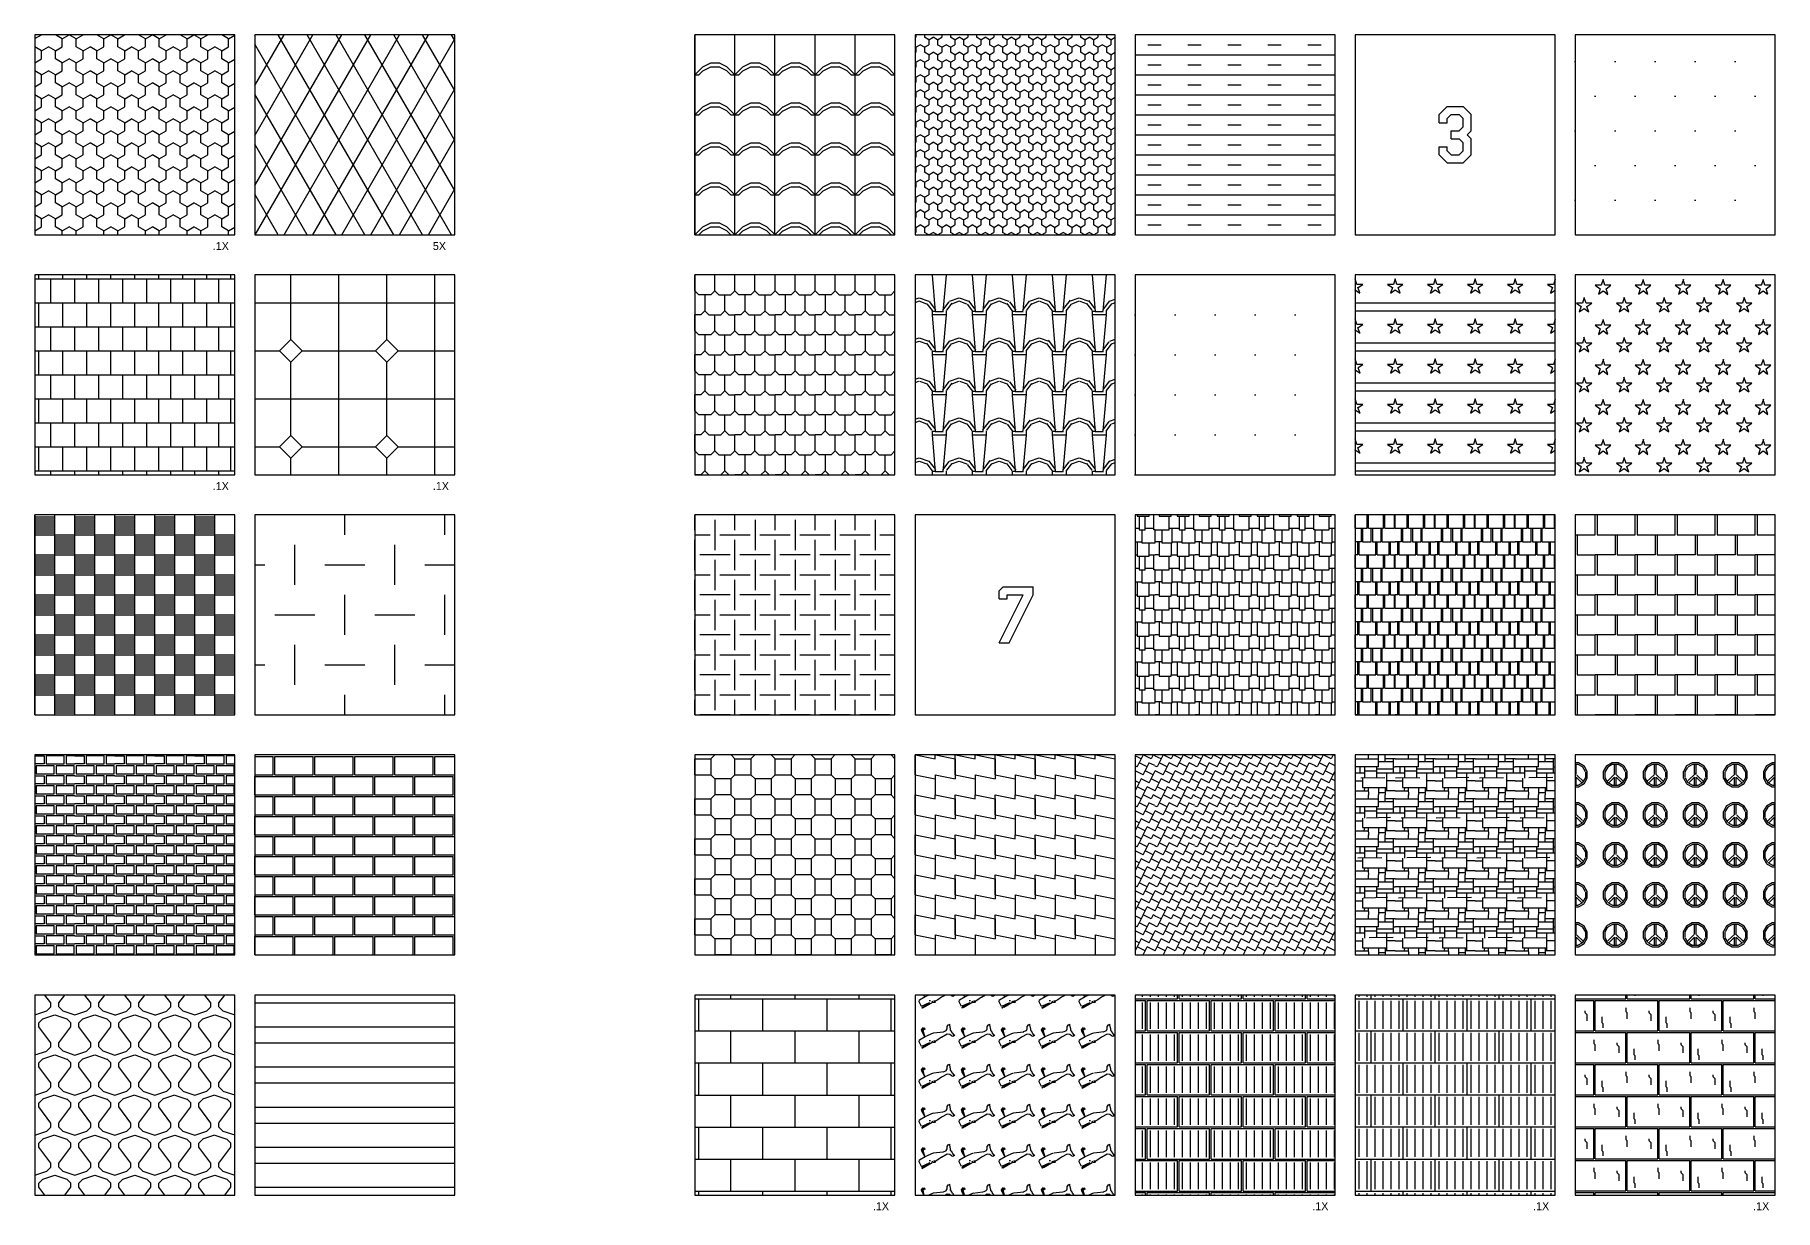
# Model space of a CAD drawing. Extents: x 0 to 176, y 0 to 59.
# Drawn here: x 44 to 87.5, y -0.38 to 29 of the extents above; entities that cross this region are included whole.
import ezdxf

# ---------------------------------------------------------------- set-up
doc = ezdxf.new("R2010")
doc.units = 0
doc.header["$MEASUREMENT"] = 0
doc.layers.get('0').update_dxf_attribs({"linetype": 'CONTINUOUS'})

msp = doc.modelspace()

# ---------------------------------------------------------------- hatches: boundary and pattern name
h = msp.add_hatch()
h.set_pattern_fill('DELTA', color=256, scale=0.1, style=0, pattern_type=2)
h.set_pattern_definition([(30, (0, -0.5), (1e-10, 0.6), [0.2, -0.4]), (30, (-0.1732, -0.2), (1e-10, 0.6), [0.2, -0.4]), (90, (0, -0.1), (-0.5196152, 0.3), [0.2, -0.4]), (90, (0.3464, -0.1), (-0.5196152, 0.3), [0.2, -0.4]), (150, (0, -0.5), (-0.5196152, -0.3), [0.2, -0.4]), (150, (-0.1732, -0.2), (-0.5196152, -0.3), [0.2, -0.4])])
h.paths.add_polyline_path([(49, 29), (44, 29), (44, 24), (49, 24)])
h = msp.add_hatch()
h.set_pattern_fill('DIAMONDS', color=256, scale=5, style=0, pattern_type=2)
h.set_pattern_definition([(60, (0, -0.5), (-0.541266, 0.3125), []), (120, (0, -0.5), (-0.541266, -0.3125), [])])
h.paths.add_polyline_path([(49.5, 24), (54.5, 24), (54.5, 29), (49.5, 29)])
h = msp.add_hatch()
h.set_pattern_fill('TELHADO', color=256, style=0, pattern_type=2)
h.set_pattern_definition([(0, (60.4, 18), (0, 1), [0.2, -0.8]), (0, (60.9, 18.2), (0, 1), [0.2, -0.8]), (0, (60.9, 18.3), (0, 1), [0.2, -0.8]), (90, (60.5, 18), (-1, 6e-17), [1]), (45, (60.5, 18), (1e-16, 1), [0.28284, -1.13137]), (45, (60.6, 18), (1e-16, 1), [0.14142, -1.27279]), (135, (60.5, 18), (-1, 1e-16), [0.28284, -1.13137]), (135, (61.4, 18), (-1, 1e-16), [0.14142, -1.27279]), (26.565, (60.7, 18.1), (1, 8e-10), [0.2236, -2.01247]), (153.435, (60.3, 18.1), (-1, 8e-10), [0.2236, -2.01247]), (26.565, (60.7, 18.2), (1, 8e-10), [0.2236, -2.01247]), (153.435, (60.3, 18.2), (-1, 8e-10), [0.2236, -2.01247])])
h.paths.add_polyline_path([(65.5, 29), (60.5, 29), (60.5, 24), (65.5, 24)])
h = msp.add_hatch()
h.set_pattern_fill('TES36', color=256, style=0, pattern_type=2)
h.set_pattern_definition([(30, (60.5, 18), (-2e-14, 0.375), [0.125, -0.25]), (150, (60.5, 18), (-0.3247595, -0.1875), [0.125, -0.25]), (270, (60.5, 18), (0.3247595, -0.1875), [0.125, -0.25]), (30, (60.7165, 18), (-2e-14, 0.375), [0.125, -0.25]), (150, (60.7165, 18), (-0.3247595, -0.1875), [0.125, -0.25]), (270, (60.7165, 18), (0.3247595, -0.1875), [0.125, -0.25])])
h.paths.add_polyline_path([(71, 29), (66, 29), (66, 24), (71, 24)])
h = msp.add_hatch()
h.set_pattern_fill('THREAD', color=256, style=0, pattern_type=2)
h.set_pattern_definition([(0, (60.5, 18), (0, 0.5), []), (0, (60.8333, 18.25), (0, 0.5), [0.333, -0.666])])
h.paths.add_polyline_path([(76.5, 29), (71.5, 29), (71.5, 24), (76.5, 24)])
h = msp.add_hatch()
h.set_pattern_fill('THREE', color=256, scale=5, style=0, pattern_type=2)
h.set_pattern_definition([(0, (79.3, 25.8), (5, 5), [0.4, -4.6]), (0, (79.4, 26), (5, 5), [0.2, -4.8]), (0, (79.1, 26.2), (5, 5), [0.2, -4.8]), (0, (79.4, 26.4), (5, 5), [0.2, -4.8]), (0, (79.4, 26.6), (5, 5), [0.2, -4.8]), (0, (79.1, 26.8), (5, 5), [0.2, -4.8]), (0, (79.4, 27), (5, 5), [0.2, -4.8]), (0, (79.3, 27.2), (5, 5), [0.4, -4.6]), (90, (79.1, 26), (-5, 5), [0.2, -0.6, 0.2, -4]), (90, (79.3, 26.1), (-5, 5), [0.1, -0.6, 0.1, -4.2]), (90, (79.4, 26.4), (-5, 5), [0.2, -4.8]), (90, (79.7, 26.1), (-5, 5), [0.2, -0.4, 0.2, -4.2]), (90, (79.9, 26), (-5, 5), [0.4, -0.2, 0.4, -4]), (45, (79.7, 25.8), (6e-16, 5), [0.2828, -6.7882]), (45, (79.6, 26), (6e-16, 5), [0.1414, -6.9296]), (45, (79.8, 26.5), (6e-16, 5), [0.1414, -6.9296]), (45, (79.6, 26.6), (6e-16, 5), [0.1414, -6.9296]), (45, (79.3, 26.9), (6e-16, 5), [0.1414, -6.9296]), (45, (79.1, 27), (6e-16, 5), [0.2828, -6.7882]), (135, (79.3, 25.8), (-5, 6e-16), [0.2828, -6.7882]), (135, (79.4, 26), (-5, 6e-16), [0.1414, -6.9296]), (135, (79.7, 26.3), (-5, 6e-16), [0.1414, -6.9296]), (135, (79.9, 26.4), (-5, 6e-16), [0.1414, -6.9296]), (135, (79.7, 26.9), (-5, 6e-16), [0.1414, -6.9296]), (135, (79.9, 27), (-5, 6e-16), [0.2828, -6.7882])])
h.paths.add_polyline_path([(82, 29), (77, 29), (77, 24), (82, 24)])
h = msp.add_hatch()
h.set_pattern_fill('TRIDOTS', color=256, style=0, pattern_type=2)
h.set_pattern_definition([(0, (77, 24), (0.5, 0.866025), [0, -1])])
h.paths.add_polyline_path([(87.5, 29), (82.5, 29), (82.5, 24), (87.5, 24)])
h = msp.add_hatch()
h.set_pattern_fill('CTYSQ6RN', color=256, scale=0.1, style=0, pattern_type=2)
h.set_pattern_definition([(0, (0, -0.5), (0, 0.6), []), (90, (0, -0.5), (-0.3, 0.6), [0.6, -0.6])])
h.paths.add_polyline_path([(49, 18), (49, 23), (44, 23), (44, 18)])
h = msp.add_hatch()
h.set_pattern_fill('CTYSQMK1', color=256, scale=0.1, style=0, pattern_type=2)
h.set_pattern_definition([(0, (0.2828, -0.5), (1.2, 1.2), [1.83431, -0.56569]), (90, (0, -0.2172), (-1.2, 1.2), [1.83431, -0.56569]), (0, (0, 0.7), (0, 2.4), []), (90, (1.2, -0.5), (-2.4, 1e-16), []), (45, (-0.2828, -0.5), (2e-16, 2.400005), [0.4, -2.99412]), (135, (0.2828, -0.5), (-2.400005, 2e-16), [0.4, -2.99412]), (45, (0, -0.7828), (2e-16, 2.400005), [0.4, -2.99412]), (135, (0, -0.7828), (-2.400005, 2e-16), [0.4, -2.99412])])
h.paths.add_polyline_path([(49.5, 18), (54.5, 18), (54.5, 23), (49.5, 23)])
h = msp.add_hatch()
h.set_pattern_fill('SLATE', color=256, style=0, pattern_type=2)
h.set_pattern_definition([(225, (61, 18.6), (-1e-16, -1), [0.14142, -1.27279]), (180, (60.9, 18.5), (-1, -1), [0.3, -0.7]), (135, (60.6, 18.5), (-1, 0), [0.14142, -1.27279]), (90, (60.5, 18.6), (-1, 1), [0.4, -0.6]), (315, (61, 18.6), (1, -2e-16), [0.14142, -1.27279]), (0, (61.1, 18.5), (1, 1), [0.3, -0.7]), (45, (61.4, 18.5), (0, 1), [0.14142, -1.27279]), (270, (60.75, 18.5), (1, -1), [0.4, -0.6]), (315, (60.75, 18.1), (1, -2e-16), [0.14142, -1.27279]), (0, (60.85, 18), (1, 1), [0.3, -0.7]), (45, (61.15, 18), (0, 1), [0.14142, -1.27279]), (90, (61.25, 18.1), (-1, 1), [0.4, -0.6]), (90, (61, 18.6), (-1, 1), [0.4, -0.6]), (225, (60.75, 18.1), (-1e-16, -1), [0.14142, -1.27279]), (180, (60.65, 18), (-1, -1), [0.15, -0.85]), (315, (61.25, 18.1), (1, -2e-16), [0.14142, -1.27279]), (0, (61.35, 18), (1, 1), [0.15, -0.85])])
h.paths.add_polyline_path([(65.5, 23), (60.5, 23), (60.5, 18), (65.5, 18)])
h = msp.add_hatch()
h.set_pattern_fill('SPANTILE', color=256, style=0, pattern_type=2)
h.set_pattern_definition([(274.9697, (61.42, 19), (-0.9999913, 12.00000105), [0.923472, -22.16332]), (180, (61.5, 18.08), (-1, -1), [0.08, -0.92]), (0, (60.5, 18), (1, 1), [0.28, -0.72]), (90, (60.78, 18), (-1, 1), [0.1, -0.9]), (270, (61.42, 18.1), (1, -1), [0.1, -0.9]), (0, (61.42, 18), (1, 1), [0.08, -0.92]), (0, (60.5, 18.08), (1, 1), [0.2, -0.8]), (85.0303, (60.7, 18.08), (0.9999913, 12.00000105), [0.923472, -22.16332]), (52.6961, (60.7, 18.13), (-12.99998589, -17.00001074), [0.264008, -26.13675]), (18.435, (60.86, 18.34), (2, 0.999998), [0.25298, -2.909295]), (341.565, (61.1, 18.42), (-2, 0.999998), [0.25298, -2.909295]), (307.3039, (61.34, 18.34), (12.99998589, -17.00001074), [0.264008, -26.13675]), (20.2249, (60.91, 18.27), (-10.99999726, -4.00000834), [0.202485, -20.045972]), (339.7751, (61.1, 18.34), (10.99999726, -4.00000834), [0.202485, -20.045972]), (307.4054, (61.29, 18.27), (10.00000995, -12.99999246), [0.21401, -21.186925]), (52.5946, (60.78, 18.1), (-10.00000995, -12.99999246), [0.21401, -21.186925])])
h.paths.add_polyline_path([(71, 23), (66, 23), (66, 18), (71, 18)])
h = msp.add_hatch()
h.set_pattern_fill('SQDOTS', color=256, style=0, pattern_type=2)
h.set_pattern_definition([(0, (60.5, 18), (0, 1), [0, -1])])
h.paths.add_polyline_path([(76.5, 23), (71.5, 23), (71.5, 18), (76.5, 18)])
h = msp.add_hatch()
h.set_pattern_fill('SS', color=256, style=0, pattern_type=2)
h.set_pattern_definition([(180, (61.19, 18.76), (-1, -1), [0.15, -0.85]), (326.3099, (60.81, 18.76), (1.9999996, -1.0000013), [0.144222, -3.46133]), (109.6538, (61.12, 18.54), (-3.99999525, 11.00000214), [0.14866, -14.717408]), (254.0546, (61, 18.9), (-0.9999999, -4.0000001), [0.145602, -7.134508]), (33.6901, (60.88, 18.54), (-1.9999996, -1.0000013), [0.144222, -3.46133]), (250.3462, (60.93, 18.68), (3.99999525, 11.00000214), [0.14866, -14.717408]), (180, (60.96, 18.76), (-1, -1), [0.15, -0.85]), (105.9454, (61.04, 18.76), (0.9999999, -4.0000001), [0.145602, -7.134508]), (326.3099, (61, 18.62), (1.9999996, -1.0000013), [0.144222, -3.46133]), (33.6901, (61.07, 18.68), (-1.9999996, -1.0000013), [0.14422, -3.46133]), (0, (60.5, 18.3), (1, 1), [1, 0]), (0, (60.5, 18.1), (1, 1), [1, 0])])
h.paths.add_polyline_path([(82, 23), (77, 23), (77, 18), (82, 18)])
h = msp.add_hatch()
h.set_pattern_fill('STAR1', color=256, style=0, pattern_type=2)
h.set_pattern_definition([(180, (60.91, 18.29), (-1, -1), [0.14, -0.86]), (326.3099, (60.53, 18.29), (1.9999996, -1.0000013), [0.144222, -3.46133]), (109.6538, (60.84, 18.07), (-3.99999525, 11.00000214), [0.14866, -14.717408]), (254.0546, (60.72, 18.43), (-0.9999999, -4.0000001), [0.145602, -7.134508]), (36.8699, (60.6, 18.07), (-2.9999999, -2.0000001), [0.15, -4.85]), (250.3462, (60.65, 18.21), (3.99999525, 11.00000214), [0.14866, -14.717408]), (180, (60.68, 18.29), (-1, -1), [0.15, -0.85]), (109.6538, (60.77, 18.29), (-3.99999525, 11.00000214), [0.14866, -14.717408]), (323.1301, (60.72, 18.16), (2.9999999, -2.0000001), [0.15, -4.85]), (33.6901, (60.79, 18.21), (-1.9999996, -1.0000013), [0.144222, -3.46133]), (36.8699, (61.27, 18.65), (-2.9999999, -2.0000001), [0.15, -4.85]), (320.7106, (61.2, 18.6), (-6.00000064, 4.99999963), [0.142127, -14.070544]), (105.9454, (61.24, 18.74), (0.9999999, -4.0000001), [0.145602, -7.134508]), (180, (61.15, 18.74), (-1, -1), [0.15, -0.85]), (254.0546, (61.12, 18.65), (-0.9999999, -4.0000001), [0.145602, -7.134508]), (36.8699, (61.08, 18.51), (-2.9999999, -2.0000001), [0.15, -4.85]), (250.3462, (61.2, 18.88), (3.99999525, 11.00000214), [0.14866, -14.717408]), (105.9454, (61.31, 18.51), (0.9999999, -4.0000001), [0.145602, -7.134508]), (323.1301, (61, 18.74), (2.9999999, -2.0000001), [0.15, -4.85]), (180, (61.39, 18.74), (-1, -1), [0.15, -0.85])])
h.paths.add_polyline_path([(87.5, 23), (82.5, 23), (82.5, 18), (87.5, 18)])
h = msp.add_hatch()
h.set_pattern_fill('CHECK2', color=256, style=0, pattern_type=2)
h.set_pattern_definition([(0, (0.5, 0), (0.5, 0.5), [0.5, -0.5]), (0, (0, -0.45), (0.5, 0.5), [0.5, -0.5]), (0, (0, -0.4), (0.5, 0.5), [0.5, -0.5]), (0, (0, -0.35), (0.5, 0.5), [0.5, -0.5]), (0, (0, -0.3), (0.5, 0.5), [0.5, -0.5]), (0, (0, -0.25), (0.5, 0.5), [0.5, -0.5]), (0, (0, -0.2), (0.5, 0.5), [0.5, -0.5]), (0, (0, -0.15), (0.5, 0.5), [0.5, -0.5]), (0, (0, -0.1), (0.5, 0.5), [0.5, -0.5]), (0, (0, -0.05), (0.5, 0.5), [0.5, -0.5]), (0, (0, 0), (0.5, 0.5), [0.5, -0.5]), (90, (0.5, 0), (-0.5, 0.5), [0.5, 0])])
h.paths.add_polyline_path([(44, 17), (44, 12), (49, 12), (49, 17)])
h = msp.add_hatch()
h.set_pattern_fill('CHKDS', color=256, style=0, pattern_type=2)
h.set_pattern_definition([(0, (0, -0.5), (1.25, 1.25), [1, -1.5]), (90, (1.75, -1), (-1.25, 1.25), [1, -1.5])])
h.paths.add_polyline_path([(49.5, 12), (54.5, 12), (54.5, 17), (49.5, 17)])
h = msp.add_hatch()
h.set_pattern_fill('SCREEN', color=256, style=0, pattern_type=2)
h.set_pattern_definition([(0, (110.12, 0.5), (1, 1), [0.76, -0.24]), (180, (110.38, 0), (-1, -1), [0.38, -0.62]), (180, (111, 0), (-1, -1), [0.38, -0.62]), (90, (110.5, 0.62), (-1, 1), [0.38, -0.62]), (90, (110.5, 0), (-1, 1), [0.38, -0.62]), (270, (111, 0.88), (1, -1), [0.76, -0.24])])
h.paths.add_polyline_path([(65.5, 17), (60.5, 17), (60.5, 12), (65.5, 12)])
h = msp.add_hatch()
h.set_pattern_fill('SEVEN', color=256, scale=5, style=0, pattern_type=2)
h.set_pattern_definition([(0, (68.1, 13.8), (5, 5), [0.25, -4.75]), (0, (68.1, 14.9), (5, 5), [0.2, -4.8]), (0, (68.3, 15), (5, 5), [0.4, -4.6]), (0, (68.2, 15.2), (5, 5), [0.75, -4.25]), (90, (68.1, 14.9), (-5, 5), [0.2, -4.8]), (90, (68.3, 14.9), (-5, 5), [0.1, -4.9]), (90, (68.95, 15), (-5, 5), [0.2, -4.8]), (45, (68.1, 15.1), (6e-16, 5), [0.1414, -6.9296]), (63.435, (68.1, 13.8), (3e-10, 5), [1.3416, -9.8387]), (63.435, (68.35, 13.8), (3e-10, 5), [1.3416, -9.8387])])
h.paths.add_polyline_path([(71, 17), (66, 17), (66, 12), (71, 12)])
h = msp.add_hatch()
h.set_pattern_fill('SHAKES', color=256, style=0, pattern_type=2)
h.set_pattern_definition([(0, (66, 12.63), (1, 1), [0.35, -0.65]), (90, (66.35, 12.63), (-1, 1), [0.34, -0.66]), (0, (66.35, 12.67), (1, 1), [0.25, -0.75]), (270, (66.6, 12.97), (1, -1), [0.34, -0.66]), (0, (66.6, 12.63), (1, 1), [0.15, -0.85]), (90, (66.75, 12.63), (-1, 1), [0.34, -0.66]), (0, (66.75, 12.67), (1, 1), [0.22, -0.78]), (270, (66.1, 12.33), (1, -1), [0.33, -0.67]), (270, (66.1, 13), (1, -1), [0.03, -0.97]), (0, (66.1, 12.97), (1, 1), [0.3, -0.7]), (90, (66.4, 12.97), (-1, 1), [0.03, -0.97]), (270, (66.4, 12.3), (1, -1), [0.3, -0.7]), (0, (66.4, 12), (1, 1), [0.15, -0.85]), (270, (66.55, 12.33), (1, -1), [0.33, -0.67]), (270, (66.55, 13), (1, -1), [0.03, -0.97]), (0, (66.55, 12.97), (1, 1), [0.3, -0.7]), (90, (66.85, 12), (-1, 1), [0.3, -0.7]), (90, (66.85, 12.97), (-1, 1), [0.03, -0.97]), (0, (66.85, 12), (1, 1), [0.15, -0.85]), (180, (66.1, 12), (-1, -1), [0.1, -0.9]), (180, (67, 12.63), (-1, -1), [0.03, -0.97]), (90, (66.97, 12.63), (-1, 1), [0.37, -0.63]), (270, (66.17, 12.63), (1, -1), [0.33, -0.67]), (0, (66.17, 12.3), (1, 1), [0.26, -0.74]), (90, (66.43, 12.3), (-1, 1), [0.37, -0.63]), (0, (66.43, 12.33), (1, 1), [0.24, -0.76]), (270, (66.67, 12.63), (1, -1), [0.33, -0.67]), (0, (66.67, 12.3), (1, 1), [0.33, -0.67]), (90, (67, 12.3), (-1, 1), [0.33, -0.67]), (180, (66.17, 12.33), (-1, -1), [0.17, -0.83])])
h.paths.add_polyline_path([(76.5, 17), (71.5, 17), (71.5, 12), (76.5, 12)])
h = msp.add_hatch()
h.set_pattern_fill('SHAKES2', color=256, style=0, pattern_type=2)
h.set_pattern_definition([(0, (66.88, 12), (1, 1), [0.12, -0.88]), (180, (66.07, 12), (-1, -1), [0.07, -0.93]), (90, (66.07, 12), (-1, 1), [0.33, -0.67]), (90, (66.55, 12), (-1, 1), [0.33, -0.67]), (180, (66.15, 12.33), (-1, -1), [0.15, -0.85]), (270, (66.15, 12.67), (1, -1), [0.34, -0.66]), (90, (66.88, 12), (-1, 1), [0.33, -0.67]), (270, (66.43, 12.67), (1, -1), [0.34, -0.66]), (270, (66.64, 12.67), (1, -1), [0.34, -0.66]), (90, (66.98, 12.67), (-1, 1), [0.33, -0.67]), (90, (66.74, 12.67), (-1, 1), [0.33, -0.67]), (90, (66.33, 12.67), (-1, 1), [0.33, -0.67]), (90, (66.71, 12.67), (-1, 1), [0.33, -0.67]), (0, (66.74, 12.67), (1, 1), [0.24, -0.76]), (90, (67, 12.67), (-1, 1), [0.33, -0.67]), (0, (66.33, 12.67), (1, 1), [0.38, -0.62]), (90, (66.3, 12.67), (-1, 1), [0.33, -0.67]), (0, (66, 12.67), (1, 1), [0.3, -0.7]), (0, (66.67, 12.33), (1, 1), [0.33, -0.67]), (270, (66.67, 12.67), (1, -1), [0.34, -0.66]), (0, (66.43, 12.33), (1, 1), [0.21, -0.79]), (90, (66.4, 12.33), (-1, 1), [0.34, -0.66]), (0, (66.18, 12.33), (1, 1), [0.22, -0.78]), (270, (66.18, 12.67), (1, -1), [0.34, -0.66]), (90, (66.85, 12), (-1, 1), [0.33, -0.67]), (0, (66.55, 12), (1, 1), [0.3, -0.7]), (90, (66.52, 12), (-1, 1), [0.33, -0.67]), (0, (66.1, 12), (1, 1), [0.42, -0.58]), (90, (66.1, 12), (-1, 1), [0.33, -0.67])])
h.paths.add_polyline_path([(82, 17), (77, 17), (77, 12), (82, 12)])
h = msp.add_hatch()
h.set_pattern_fill('SHINGLE1', color=256, style=0, pattern_type=2)
h.set_pattern_definition([(270, (66.05, 13), (1, -1), [0.5, -0.5]), (0, (66.05, 12.5), (1, 1), [0.95, -0.05]), (270, (66.5, 12.5), (1, -1), [0.5, -0.5]), (180, (66.5, 12), (-1, -1), [0.5, -0.5]), (270, (66.55, 12.5), (1, -1), [0.5, -0.5]), (0, (66.55, 12), (1, 1), [0.45, -0.55]), (90, (66, 12.5), (-1, 1), [0.5, -0.5])])
h.paths.add_polyline_path([(87.5, 17), (82.5, 17), (82.5, 12), (87.5, 12)])
h = msp.add_hatch()
h.set_pattern_fill('BLOCK', color=256, style=0, pattern_type=2)
h.set_pattern_definition([(0, (0.03, -0.47), (1, 1), [0.45, -0.55]), (90, (0.48, -0.47), (-1, 1), [0.2, -0.8]), (180, (0.48, -0.27), (-1, -1), [0.45, -0.55]), (270, (0.03, -0.27), (1, -1), [0.2, -0.8]), (270, (0.03, 0.23), (1, -1), [0.2, -0.8]), (180, (0.48, 0.23), (-1, -1), [0.45, -0.55]), (90, (0.48, 0.03), (-1, 1), [0.2, -0.8]), (0, (0.03, 0.03), (1, 1), [0.45, -0.55]), (270, (0.53, -0.27), (1, -1), [0.2, -0.8]), (180, (0.98, -0.27), (-1, -1), [0.45, -0.55]), (90, (0.98, -0.47), (-1, 1), [0.2, -0.8]), (0, (0.53, -0.47), (1, 1), [0.45, -0.55]), (270, (0.53, 0.23), (1, -1), [0.2, -0.8]), (180, (0.98, 0.23), (-1, -1), [0.45, -0.55]), (90, (0.98, 0.03), (-1, 1), [0.2, -0.8]), (0, (0.53, 0.03), (1, 1), [0.45, -0.55]), (0, (0.28, 0.28), (1, 1), [0.45, -0.55]), (90, (0.73, 0.28), (-1, 1), [0.2, -0.8]), (180, (0.73, 0.48), (-1, -1), [0.45, -0.55]), (270, (0.28, 0.48), (1, -1), [0.2, -0.8]), (0, (0, 0.48), (1, 1), [0.23, -0.77]), (270, (0.23, 0.48), (1, -1), [0.2, -0.8]), (180, (0.23, 0.28), (-1, -1), [0.23, -0.77]), (180, (1, 0.48), (-1, -1), [0.22, -0.78]), (270, (0.78, 0.48), (1, -1), [0.2, -0.8]), (0, (0.78, 0.28), (1, 1), [0.22, -0.78]), (0, (0.78, -0.22), (1, 1), [0.22, -0.78]), (270, (0.78, -0.02), (1, -1), [0.2, -0.8]), (180, (1, -0.02), (-1, -1), [0.22, -0.78]), (180, (0.23, -0.22), (-1, -1), [0.23, -0.77]), (270, (0.23, -0.02), (1, -1), [0.2, -0.8]), (0, (0, -0.02), (1, 1), [0.23, -0.77]), (270, (0.28, -0.02), (1, -1), [0.2, -0.8]), (180, (0.73, -0.02), (-1, -1), [0.45, -0.55]), (90, (0.73, -0.22), (-1, 1), [0.2, -0.8]), (0, (0.28, -0.22), (1, 1), [0.45, -0.55])])
h.paths.add_polyline_path([(49, 11), (44, 11), (44, 6), (49, 6)])
h = msp.add_hatch()
h.set_pattern_fill('BLOCWALL', color=256, style=0, pattern_type=2)
h.set_pattern_definition([(0, (0, -0.5), (0.5, 0.5), [0.96, -0.04]), (0, (0, -0.04), (0.5, 0.5), [0.96, -0.04]), (90, (0, -0.5), (-0.5, 0.5), [0.46, -0.54]), (90, (-0.04, -0.5), (-0.5, 0.5), [0.46, -0.54])])
h.paths.add_polyline_path([(49.5, 6), (54.5, 6), (54.5, 11), (49.5, 11)])
h = msp.add_hatch()
h.set_pattern_fill('PATIO1', color=256, style=0, pattern_type=2)
h.set_pattern_definition([(45, (110.4, 0.4), (0, 1), [0.141421, -1.272792]), (180, (110.4, 0.4), (-1, -1), [0.4, -0.6]), (270, (110.4, 0.4), (1, -1), [0.4, -0.6]), (0, (110.5, 0.5), (1, 1), [0.4, -0.6]), (315, (110.9, 0.5), (2e-16, 1), [0.141421, -1.272792]), (90, (110.5, 0.5), (-1, 1), [0.4, -0.6]), (135, (110.5, 0.9), (-1, 0), [0.141421, -1.272792]), (0, (110.5, 0.9), (1, 1), [0.4, -0.6]), (45, (110.9, 0.9), (0, 1), [0.141421, -1.272792]), (270, (110.9, 0.9), (1, -1), [0.4, -0.6]), (270, (111, 0.4), (1, -1), [0.4, -0.6]), (180, (110.4, 1), (-1, -1), [0.4, -0.6])])
h.paths.add_polyline_path([(65.5, 11), (60.5, 11), (60.5, 6), (65.5, 6)])
h = msp.add_hatch()
h.set_pattern_fill('PATIO2', color=256, style=0, pattern_type=2)
h.set_pattern_definition([(348.6901, (110, 1), (-4.00000075, 0.9999976), [0.509902, -4.589118]), (90, (110.5, 0.9), (-1, 1), [0.1, -0.9]), (348.6901, (110.5, 1), (-4.00000075, 0.9999976), [0.509902, -4.589118]), (90, (110, 0.5), (-1, 1), [0.5, -0.5]), (270, (111, 0.9), (1, -1), [0.5, -0.5]), (348.6901, (110, 0.5), (-4.00000075, 0.9999976), [0.509902, -4.589118]), (348.6901, (110.5, 0.5), (-4.00000075, 0.9999976), [0.509902, -4.589118]), (270, (110.5, 0.5), (1, -1), [0.5, -0.5])])
h.paths.add_polyline_path([(71, 11), (66, 11), (66, 6), (71, 6)])
h = msp.add_hatch()
h.set_pattern_fill('PATIO3', color=256, style=0, pattern_type=2)
h.set_pattern_definition([(243.4349, (110.2, 1), (1.0000013, 0.999999), [0.33541, -1.900658]), (153.4349, (110.4, 0.9), (0.999999, -1.0000013), [0.223607, -2.01246]), (153.4349, (110.65, 0.9), (0.999999, -1.0000013), [0.223607, -2.01246]), (243.4349, (110.45, 1), (1.0000013, 0.999999), [0.111803, -2.124265]), (153.4349, (110.9, 0.9), (0.999999, -1.0000013), [0.223607, -2.01246]), (243.4349, (110.7, 1), (1.0000013, 0.999999), [0.223607, -2.01246]), (158.1986, (111, 0.98), (-3.0000003, 0.9999999), [0.053852, -5.331313]), (243.4349, (110.95, 1), (1.0000013, 0.999999), [0.111803, -2.124265]), (154.9831, (111, 0.73), (-12.99999958, 6.00000183), [0.165529, -16.387416]), (63.4349, (110.7, 0.5), (-1.0000013, -0.999999), [0.33541, -1.900658]), (153.4349, (110.8, 0.7), (0.999999, -1.0000013), [0.223607, -2.01246]), (63.4349, (110.45, 0.5), (-1.0000013, -0.999999), [0.111803, -2.124265]), (153.4349, (110.55, 0.7), (0.999999, -1.0000013), [0.223607, -2.01246]), (153.4349, (110.3, 0.7), (0.999999, -1.0000013), [0.223607, -2.01246]), (63.4349, (110.2, 0.5), (-1.0000013, -0.999999), [0.33541, -1.900658]), (63.4349, (110.85, 0.3), (-1.0000013, -0.999999), [0.33541, -1.900658]), (153.4349, (110.95, 0.5), (0.999999, -1.0000013), [0.223607, -2.01246]), (153.4349, (110.7, 0.5), (0.999999, -1.0000013), [0.223607, -2.01246]), (63.4349, (110.35, 0.3), (-1.0000013, -0.999999), [0.223607, -2.01246]), (153.4349, (110.45, 0.5), (0.999999, -1.0000013), [0.223607, -2.01246]), (153.4349, (110.2, 0.5), (0.999999, -1.0000013), [0.223607, -2.01246]), (63.4349, (110, 0.1), (-1.0000013, -0.999999), [0.33541, -1.900658]), (153.4349, (111, 0.35), (0.999999, -1.0000013), [0.111803, -2.124265]), (153.4349, (110.85, 0.3), (0.999999, -1.0000013), [0.223607, -2.01246]), (153.4349, (110.6, 0.3), (0.999999, -1.0000013), [0.223607, -2.01246]), (153.4349, (110.35, 0.3), (0.999999, -1.0000013), [0.223607, -2.01246]), (153.4349, (110.1, 0.3), (0.999999, -1.0000013), [0.111803, -2.124265]), (153.4349, (111, 0.1), (0.999999, -1.0000013), [0.223607, -2.01246]), (63.4349, (110.7, 0), (-1.0000013, -0.999999), [0.223607, -2.01246]), (153.4349, (110.75, 0.1), (0.999999, -1.0000013), [0.223607, -2.01246]), (243.4349, (110.3, 0.2), (1.0000013, 0.999999), [0.223607, -2.01246]), (153.4349, (110.5, 0.1), (0.999999, -1.0000013), [0.223607, -2.01246]), (153.4349, (110.25, 0.1), (0.999999, -1.0000013), [0.223607, -2.01246]), (154.9831, (110.15, 0.9), (-12.99999958, 6.00000183), [0.165529, -16.387416]), (158.1986, (110.05, 0.7), (-3.0000003, 0.9999999), [0.053852, -5.331313]), (243.4349, (110.65, 0.4), (1.0000013, 0.999999), [0.33541, -1.900658]), (63.4349, (110.55, 0.7), (-1.0000013, -0.999999), [0.111803, -2.124265])])
h.paths.add_polyline_path([(76.5, 11), (71.5, 11), (71.5, 6), (76.5, 6)])
h = msp.add_hatch()
h.set_pattern_fill('PATIO4', color=256, style=0, pattern_type=2)
h.set_pattern_definition([(270, (110.53, 0.7), (1, -1), [0.27, -0.73]), (180, (110.58, 0.7), (-1, -1), [0.58, -0.42]), (0, (110, 0.9), (1, 1), [0.58, -0.42]), (0, (110.58, 0.83), (1, 1), [0.37, -0.63]), (90, (110.75, 0.83), (-1, 1), [0.17, -0.83]), (0, (110.53, 0.55), (1, 1), [0.47, -0.53]), (180, (110.75, 0.05), (-1, -1), [0.17, -0.83]), (270, (110.95, 0.9), (1, -1), [0.35, -0.65]), (0, (110.95, 0.7), (1, 1), [0.05, -0.95]), (270, (110.78, 0.55), (1, -1), [0.45, -0.55]), (0, (110, 0.55), (1, 1), [0.23, -0.77]), (270, (110.23, 0.7), (1, -1), [0.28, -0.72]), (180.9548, (110.78, 0.43), (-59.000001111, -0.999957173), [0.600083, -59.408249]), (180, (111, 0.9), (-1, -1), [0.25, -0.75]), (180, (111, 0.1), (-1, -1), [0.25, -0.75]), (270, (110.75, 0.17), (1, -1), [0.17, -0.83]), (0, (110, 0.1), (1, 1), [0.33, -0.67]), (273.3665, (110.32, 0.17), (1.00001096, -15.99999932), [0.170294, -16.859093]), (90, (110.12, 0.55), (-1, 1), [0.15, -0.85]), (180, (111, 0.35), (-1, -1), [0.22, -0.78]), (0, (110, 0.35), (1, 1), [0.18, -0.82]), (0, (110.18, 0.18), (1, 1), [0.6, -0.4]), (90, (110.33, 0.9), (-1, 1), [0.1, -0.9]), (0, (110.53, 0.65), (1, 1), [0.42, -0.58]), (0, (110.23, 0.6), (1, 1), [0.3, -0.7]), (270, (110.18, 0.42), (1, -1), [0.24, -0.76]), (262.875, (110.23, 0.18), (0.9999983, 7.0000004), [0.080623, -7.981635]), (90, (110.58, 0.7), (-1, 1), [0.3, -0.7]), (270, (110.58, 0.18), (1, -1), [0.18, -0.82])])
h.paths.add_polyline_path([(82, 11), (77, 11), (77, 6), (82, 6)])
h = msp.add_hatch()
h.set_pattern_fill('PAX', color=256, style=0, pattern_type=2)
h.set_pattern_definition([(316.6366, (110.52, 0.51), (17.000006585, -15.99999283), [0.247588, -24.511248]), (315, (110.52, 0.44), (1, -2e-16), [0.19799, -1.216224]), (43.3634, (110.3, 0.34), (-17.000006585, -15.99999283), [0.247588, -24.511248]), (45, (110.34, 0.3), (0, 1), [0.19799, -1.216224]), (90, (110.48, 0.24), (-1, 1), [0.2, -0.8]), (90, (110.52, 0.24), (-1, 1), [0.2, -0.8]), (90, (110.48, 0.51), (-1, 1), [0.25, -0.75]), (90, (110.52, 0.51), (-1, 1), [0.25, -0.75]), (210.2564, (110.43, 0.76), (7.00000246, 3.99999489), [0.138924, -13.75352]), (239.7436, (110.31, 0.69), (-3.99999489, -7.00000246), [0.138924, -13.75352]), (270, (110.24, 0.57), (1, -1), [0.14, -0.86]), (300.2564, (110.24, 0.43), (-3.99999489, 7.00000246), [0.138924, -13.75352]), (329.7436, (110.31, 0.31), (7.00000246, -3.99999489), [0.138924, -13.75352]), (0, (110.43, 0.24), (1, 1), [0.14, -0.86]), (30.2564, (110.57, 0.24), (-7.00000246, -3.99999489), [0.138924, -13.75352]), (59.7436, (110.69, 0.31), (3.99999489, 7.00000246), [0.138924, -13.75352]), (90, (110.76, 0.43), (-1, 1), [0.14, -0.86]), (120.2564, (110.76, 0.57), (3.99999489, -7.00000246), [0.138924, -13.75352]), (149.7436, (110.69, 0.69), (-7.00000246, 3.99999489), [0.138924, -13.75352]), (180, (110.57, 0.76), (-1, -1), [0.14, -0.86]), (209.7449, (110.42, 0.8), (-4.9999993, -3.0000021), [0.161245, -7.901013]), (240.2551, (110.28, 0.72), (3.0000021, 4.9999993), [0.161245, -7.901013]), (270, (110.2, 0.58), (1, -1), [0.16, -0.84]), (299.7449, (110.2, 0.42), (3.0000021, -4.9999993), [0.161245, -7.901013]), (330.2551, (110.28, 0.28), (-4.9999993, 3.0000021), [0.161245, -7.901013]), (0, (110.42, 0.2), (1, 1), [0.16, -0.84]), (29.7449, (110.58, 0.2), (4.9999993, 3.0000021), [0.161245, -7.901013]), (60.2551, (110.72, 0.28), (-3.0000021, -4.9999993), [0.161245, -7.901013]), (90, (110.8, 0.42), (-1, 1), [0.16, -0.84]), (119.7449, (110.8, 0.58), (-3.0000021, 4.9999993), [0.161245, -7.901013]), (150.2551, (110.72, 0.72), (4.9999993, -3.0000021), [0.161245, -7.901013]), (180, (110.58, 0.8), (-1, -1), [0.16, -0.84])])
h.paths.add_polyline_path([(87.5, 11), (82.5, 11), (82.5, 6), (87.5, 6)])
h = msp.add_hatch()
h.set_pattern_fill('AECINSUL', color=256, style=0, pattern_type=2)
h.set_pattern_definition([(18.43495, (0, -0.5), (1.9999997, 0.9999998), [0.316228, -2.846]), (45, (0.3, -0.4), (1e-16, 0.99999), [0.1414, -1.272792]), (90, (0.4, -0.3), (-1, 6e-17), [0.1, -0.9]), (126.8699, (0.4, -0.2), (-1, 1), [0.5, -4.5]), (90, (0.1, 0.2), (-1, 6e-17), [0.1, -0.9]), (45, (0.1, 0.3), (1e-16, 0.99999), [0.1414, -1.272792]), (18.43495, (0.2, 0.4), (1.9999997, 0.9999998), [0.316228, -2.84605]), (341.56505, (0.5, 0.5), (1.0000158, -5.3e-06), [0.316228, -2.846]), (315, (0.8, 0.4), (0.99999, -2e-16), [0.1414, -1.272792]), (90, (0.9, 0.2), (-1, 6e-17), [0.1, -0.9]), (53.1301, (0.6, -0.2), (1, 1), [0.5, -4.5]), (90, (0.6, -0.3), (-1, 6e-17), [0.1, -0.9]), (315, (0.6, -0.3), (0.99999, -2e-16), [0.1414, -1.272792]), (341.56505, (0.7, -0.4), (1.0000158, -5.3e-06), [0.316228, -2.846])])
h.paths.add_polyline_path([(49, 5), (44, 5), (44, 0), (49, 0)])
h = msp.add_hatch()
h.set_pattern_fill('AECLINE', color=256, style=0, pattern_type=2)
h.set_pattern_definition([(0, (0, -0.2), (0, 1), []), (0, (0, 0.2), (0, 1), [])])
h.paths.add_polyline_path([(54.5, 5), (49.5, 5), (49.5, 0), (54.5, 0)])
h = msp.add_hatch()
h.set_pattern_fill('MBLOCKS', color=256, scale=0.1, style=0, pattern_type=2)
h.set_pattern_definition([(0, (11, 42.5), (0, 0.8), []), (90, (11, 42.5), (-0.8, 0.8), [0.8, -0.8])])
h.paths.add_polyline_path([(65.5, 5), (60.5, 5), (60.5, 0), (65.5, 0)])
h = msp.add_hatch()
h.set_pattern_fill('MOBY', color=256, style=0, pattern_type=2)
h.set_pattern_definition([(333.4349, (11.42, 42.84), (-0.9999992, 1.0000013), [0.044721, -2.191347]), (0, (11.46, 42.82), (1, 1), [0.05, -0.95]), (135, (11.51, 42.82), (-1, 0), [0.056569, -1.357645]), (209.9816, (11.45, 42.82), (-19.000007367, -10.99998703), [0.300167, -29.716495]), (153.4349, (11.19, 42.67), (0.9999992, -1.0000013), [0.022361, -2.213707]), (32.2756, (11.17, 42.68), (11.000005743, 6.999991208), [0.224722, -22.247483]), (204.2277, (11.36, 42.8), (-11.000004037, -4.999991254), [0.219317, -21.712395]), (116.5651, (11.16, 42.71), (-1.0000013, 0.9999992), [0.134164, -2.101904]), (78.6901, (11.1, 42.83), (-0.99999763, -4.00000075), [0.05099, -5.048029]), (29.7449, (11.11, 42.88), (4.9999993, 3.0000021), [0.161245, -7.901013]), (23.1986, (11.25, 42.96), (-4.99999973, -2.00000133), [0.228473, -7.3873]), (6.8428, (11.46, 43.05), (-16.999999365, -2.000007998), [0.251794, -24.927563]), (23.1986, (11.71, 43.08), (-4.99999973, -2.00000133), [0.076158, -7.539615]), (63.4349, (11.78, 43.11), (-1.0000013, -0.9999992), [0.044721, -2.191347]), (90, (11.8, 43.15), (-1, 1), [0.06, -0.94]), (53.1301, (11.8, 43.21), (2.0000001, 2.9999999), [0.05, -4.95]), (33.6901, (11.83, 43.25), (-1.9999996, -1.0000013), [0.036056, -3.569496]), (270, (11.86, 43.27), (1, -1), [0.02, -0.98]), (280.3048, (11.86, 43.25), (-0.99999488, 6.00000096), [0.111803, -11.068536]), (270, (11.88, 43.14), (1, -1), [0.03, -0.97]), (333.4349, (11.88, 43.11), (-0.9999992, 1.0000013), [0.022361, -2.213707]), (296.5651, (11.9, 43.1), (1.0000013, -0.9999992), [0.067082, -2.168986]), (308.6598, (11.93, 43.04), (-2.999999, 4.0000003), [0.064031, -6.339093]), (0, (11.97, 42.99), (1, 1), [0.02, -0.98]), (210.9638, (11.99, 42.99), (-2.99999802, -2.0000025), [0.05831, -5.772642]), (146.3099, (11.94, 42.96), (-1.9999996, 1.0000013), [0.036056, -3.569496]), (143.1301, (11.91, 42.98), (-2.9999999, 2.0000001), [0.05, -4.95]), (171.8699, (11.87, 43.01), (5.99999978, -0.99999936), [0.070711, -7.000357]), (209.7449, (11.8, 43.02), (-4.9999993, -3.0000021), [0.161245, -7.901013]), (213.6901, (11.66, 42.94), (1.9999996, 1.0000013), [0.108167, -3.497385]), (209.7449, (11.57, 42.88), (-4.9999993, -3.0000021), [0.080623, -7.981635]), (0, (11.37, 42.86), (1, 1), [0, -1]), (118.3008, (11.24, 42.96), (-6.000008874, 10.99999512), [0.147648, -14.617175]), (104.0362, (11.17, 43.09), (-0.99999806, 3.00000055), [0.041231, -4.081875]), (53.1301, (11.16, 43.13), (2.0000001, 2.9999999), [0.05, -4.95]), (63.4349, (11.19, 43.17), (-1.0000013, -0.9999992), [0.022361, -2.213707]), (113.1986, (11.24, 42.96), (2.00000133, -4.99999973), [0.152315, -7.463458]), (90, (11.18, 43.1), (-1, 1), [0.03, -0.97]), (45, (11.18, 43.13), (0, 1), [0.028284, -1.385929]), (36.8699, (11.2, 43.15), (-2.9999999, -2.0000001), [0.05, -4.95]), (104.9314, (11.24, 42.96), (-2.999996954, 11.000000535), [0.155242, -15.368933]), (90, (11.2, 43.11), (-1, 1), [0.02, -0.98]), (26.5651, (11.2, 43.13), (0.9999992, 1.0000013), [0.044721, -2.191347]), (0, (11.24, 43.15), (1, 1), [0.02, -0.98])])
h.paths.add_polyline_path([(71, 5), (66, 5), (66, 0), (71, 0)])
h = msp.add_hatch()
h.set_pattern_fill('MRBLOCKC', color=256, scale=0.1, style=0, pattern_type=2)
h.set_pattern_definition([(0, (11, 42.5), (0.8, 0.8), [1.5625, -0.0375]), (90, (11, 42.5), (-0.8, 0.8), [0.7625, -0.8375]), (0, (11, 43.2625), (0.8, 0.8), [1.5625, -0.0375]), (90, (12.5625, 42.5), (-0.8, 0.8), [0.7625, -0.8375]), (90, (11.0813, 42.55), (-1.6, 1e-16), [0.6625, -0.9375]), (90, (11.2812, 42.55), (-1.6, 1e-16), [0.6625, -0.9375]), (90, (11.4812, 42.55), (-1.6, 1e-16), [0.6625, -0.9375]), (90, (11.6813, 42.55), (-1.6, 1e-16), [0.6625, -0.9375]), (90, (11.8812, 42.55), (-1.6, 1e-16), [0.6625, -0.9375]), (90, (12.0813, 42.55), (-1.6, 1e-16), [0.6625, -0.9375]), (90, (12.2812, 42.55), (-1.6, 1e-16), [0.6625, -0.9375]), (90, (12.4812, 42.55), (-1.6, 1e-16), [0.6625, -0.9375]), (90, (11.8812, 43.35), (-1.6, 1e-16), [0.6625, -0.9375]), (90, (12.0813, 43.35), (-1.6, 1e-16), [0.6625, -0.9375]), (90, (12.2812, 43.35), (-1.6, 1e-16), [0.6625, -0.9375]), (90, (12.4812, 43.35), (-1.6, 1e-16), [0.6625, -0.9375]), (90, (12.6813, 43.35), (-1.6, 1e-16), [0.6625, -0.9375]), (90, (12.8812, 43.35), (-1.6, 1e-16), [0.6625, -0.9375]), (90, (13.0813, 43.35), (-1.6, 1e-16), [0.6625, -0.9375]), (90, (13.2812, 43.35), (-1.6, 1e-16), [0.6625, -0.9375])])
h.paths.add_polyline_path([(76.5, 5), (71.5, 5), (71.5, 0), (76.5, 0)])
h = msp.add_hatch()
h.set_pattern_fill('MRBLOCKS', color=256, scale=0.1, style=0, pattern_type=2)
h.set_pattern_definition([(0, (11, 42.5), (0, 0.8), []), (90, (11, 42.5), (-0.8, 0.8), [0.8, -0.8]), (90, (11.1, 42.55), (-1.6, 1e-16), [0.7, -0.9]), (90, (11.3, 42.55), (-1.6, 1e-16), [0.7, -0.9]), (90, (11.5, 42.55), (-1.6, 1e-16), [0.7, -0.9]), (90, (11.7, 42.55), (-1.6, 1e-16), [0.7, -0.9]), (90, (11.9, 42.55), (-1.6, 1e-16), [0.7, -0.9]), (90, (12.1, 42.55), (-1.6, 1e-16), [0.7, -0.9]), (90, (12.3, 42.55), (-1.6, 1e-16), [0.7, -0.9]), (90, (12.5, 42.55), (-1.6, 1e-16), [0.7, -0.9]), (90, (11.9, 43.35), (-1.6, 1e-16), [0.7, -0.9]), (90, (12.1, 43.35), (-1.6, 1e-16), [0.7, -0.9]), (90, (12.3, 43.35), (-1.6, 1e-16), [0.7, -0.9]), (90, (12.5, 43.35), (-1.6, 1e-16), [0.7, -0.9]), (90, (12.7, 43.35), (-1.6, 1e-16), [0.7, -0.9]), (90, (12.9, 43.35), (-1.6, 1e-16), [0.7, -0.9]), (90, (13.1, 43.35), (-1.6, 1e-16), [0.7, -0.9]), (90, (13.3, 43.35), (-1.6, 1e-16), [0.7, -0.9])])
h.paths.add_polyline_path([(82, 5), (77, 5), (77, 0), (82, 0)])
h = msp.add_hatch()
h.set_pattern_fill('MSBLOCKC', color=256, scale=0.1, style=0, pattern_type=2)
h.set_pattern_definition([(0, (11, 42.5), (0.8, 0.8), [1.5625, -0.0375]), (90, (11, 42.5), (-0.8, 0.8), [0.7625, -0.8375]), (0, (11, 43.2625), (0.8, 0.8), [1.5625, -0.0375]), (90, (12.5625, 42.5), (-0.8, 0.8), [0.7625, -0.8375]), (90, (11.2, 42.575), (-1.6, 1.6), [0.1, -3.1]), (135, (11.2, 42.675), (-3.2, 4e-16), [0.035355, -2.227386]), (90, (11.175, 42.7), (-1.6, 1.6), [0.15, -3.05]), (90, (11.8, 42.8), (-1.6, 1.6), [0.15, -3.05]), (135, (11.8, 42.95), (-3.2, 4e-16), [0.035355, -2.227386]), (90, (11.775, 42.975), (-1.6, 1.6), [0.1, -3.1]), (90, (12.4, 42.75), (-1.6, 1.6), [0.15, -3.05]), (135, (12.4, 42.9), (-3.2, 4e-16), [0.07071, -2.19203]), (90, (12.35, 42.95), (-1.6, 1.6), [0.05, -3.15]), (90, (12.8, 42.575), (-1.6, 1.6), [0.1, -3.1]), (135, (12.8, 42.675), (-3.2, 4e-16), [0.035355, -2.227386]), (90, (12.775, 42.7), (-1.6, 1.6), [0.15, -3.05]), (90, (13.4, 42.8), (-1.6, 1.6), [0.15, -3.05]), (135, (13.4, 42.95), (-3.2, 4e-16), [0.035355, -2.227386]), (90, (13.375, 42.975), (-1.6, 1.6), [0.1, -3.1]), (90, (14, 42.75), (-1.6, 1.6), [0.15, -3.05]), (135, (14, 42.9), (-3.2, 4e-16), [0.07071, -2.19203]), (90, (13.95, 42.95), (-1.6, 1.6), [0.05, -3.15]), (90, (12, 43.375), (-1.6, 1.6), [0.1, -3.1]), (135, (12, 43.475), (-3.2, 4e-16), [0.035355, -2.227386]), (90, (11.975, 43.5), (-1.6, 1.6), [0.15, -3.05]), (90, (12.6, 43.6), (-1.6, 1.6), [0.15, -3.05]), (135, (12.6, 43.75), (-3.2, 4e-16), [0.035355, -2.227386]), (90, (12.575, 43.775), (-1.6, 1.6), [0.1, -3.1]), (90, (13.2, 43.55), (-1.6, 1.6), [0.15, -3.05]), (135, (13.2, 43.7), (-3.2, 4e-16), [0.07071, -2.19203]), (90, (13.15, 43.75), (-1.6, 1.6), [0.05, -3.15]), (90, (13.6, 43.375), (-1.6, 1.6), [0.1, -3.1]), (135, (13.6, 43.475), (-3.2, 4e-16), [0.035355, -2.227386]), (90, (13.575, 43.5), (-1.6, 1.6), [0.15, -3.05]), (90, (14.2, 43.6), (-1.6, 1.6), [0.15, -3.05]), (135, (14.2, 43.75), (-3.2, 4e-16), [0.035355, -2.227386]), (90, (14.175, 43.775), (-1.6, 1.6), [0.1, -3.1]), (90, (14.8, 43.55), (-1.6, 1.6), [0.15, -3.05]), (135, (14.8, 43.7), (-3.2, 4e-16), [0.07071, -2.19203]), (90, (14.75, 43.75), (-1.6, 1.6), [0.05, -3.15])])
h.paths.add_polyline_path([(87.5, 5), (82.5, 5), (82.5, 0), (87.5, 0)])

# ---------------------------------------------------------------- linework, layer by layer
for points in [[(44, 24), (49, 24), (49, 29), (44, 29)], [(49.5, 24), (54.5, 24), (54.5, 29), (49.5, 29)], [(60.5, 24), (65.5, 24), (65.5, 29), (60.5, 29)], [(66, 24), (71, 24), (71, 29), (66, 29)], [(71.5, 24), (76.5, 24), (76.5, 29), (71.5, 29)], [(77, 24), (82, 24), (82, 29), (77, 29)], [(82.5, 24), (87.5, 24), (87.5, 29), (82.5, 29)], [(44, 18), (49, 18), (49, 23), (44, 23)], [(49.5, 18), (54.5, 18), (54.5, 23), (49.5, 23)], [(60.5, 18), (65.5, 18), (65.5, 23), (60.5, 23)], [(66, 18), (71, 18), (71, 23), (66, 23)], [(71.5, 18), (76.5, 18), (76.5, 23), (71.5, 23)], [(77, 18), (82, 18), (82, 23), (77, 23)], [(82.5, 18), (87.5, 18), (87.5, 23), (82.5, 23)], [(44, 12), (49, 12), (49, 17), (44, 17)], [(49.5, 12), (54.5, 12), (54.5, 17), (49.5, 17)], [(60.5, 12), (65.5, 12), (65.5, 17), (60.5, 17)], [(66, 12), (71, 12), (71, 17), (66, 17)], [(71.5, 12), (76.5, 12), (76.5, 17), (71.5, 17)], [(77, 12), (82, 12), (82, 17), (77, 17)], [(82.5, 12), (87.5, 12), (87.5, 17), (82.5, 17)], [(44, 6), (49, 6), (49, 11), (44, 11)], [(49.5, 6), (54.5, 6), (54.5, 11), (49.5, 11)], [(60.5, 6), (65.5, 6), (65.5, 11), (60.5, 11)], [(66, 6), (71, 6), (71, 11), (66, 11)], [(71.5, 6), (76.5, 6), (76.5, 11), (71.5, 11)], [(77, 6), (82, 6), (82, 11), (77, 11)], [(82.5, 6), (87.5, 6), (87.5, 11), (82.5, 11)], [(44, 0), (49, 0), (49, 5), (44, 5)], [(49.5, 0), (54.5, 0), (54.5, 5), (49.5, 5)], [(60.5, 0), (65.5, 0), (65.5, 5), (60.5, 5)], [(66, 0), (71, 0), (71, 5), (66, 5)], [(71.5, 0), (76.5, 0), (76.5, 5), (71.5, 5)], [(77, 0), (82, 0), (82, 5), (77, 5)], [(82.5, 0), (87.5, 0), (87.5, 5), (82.5, 5)]]:
    msp.add_lwpolyline(points, close=True)

# ---------------------------------------------------------------- texts
for s, p in [('.1X', (48.449, 23.621)), ('5X', (53.949, 23.621)), ('.1X', (48.449, 17.621)), ('.1X', (53.949, 17.621)), ('.1X', (64.949, -0.379)), ('.1X', (75.93, -0.379)), ('.1X', (81.449, -0.379)), ('.1X', (86.949, -0.379))]:
    msp.add_text(s, height=0.2).set_placement(p)

doc.saveas('drawing.dxf')
